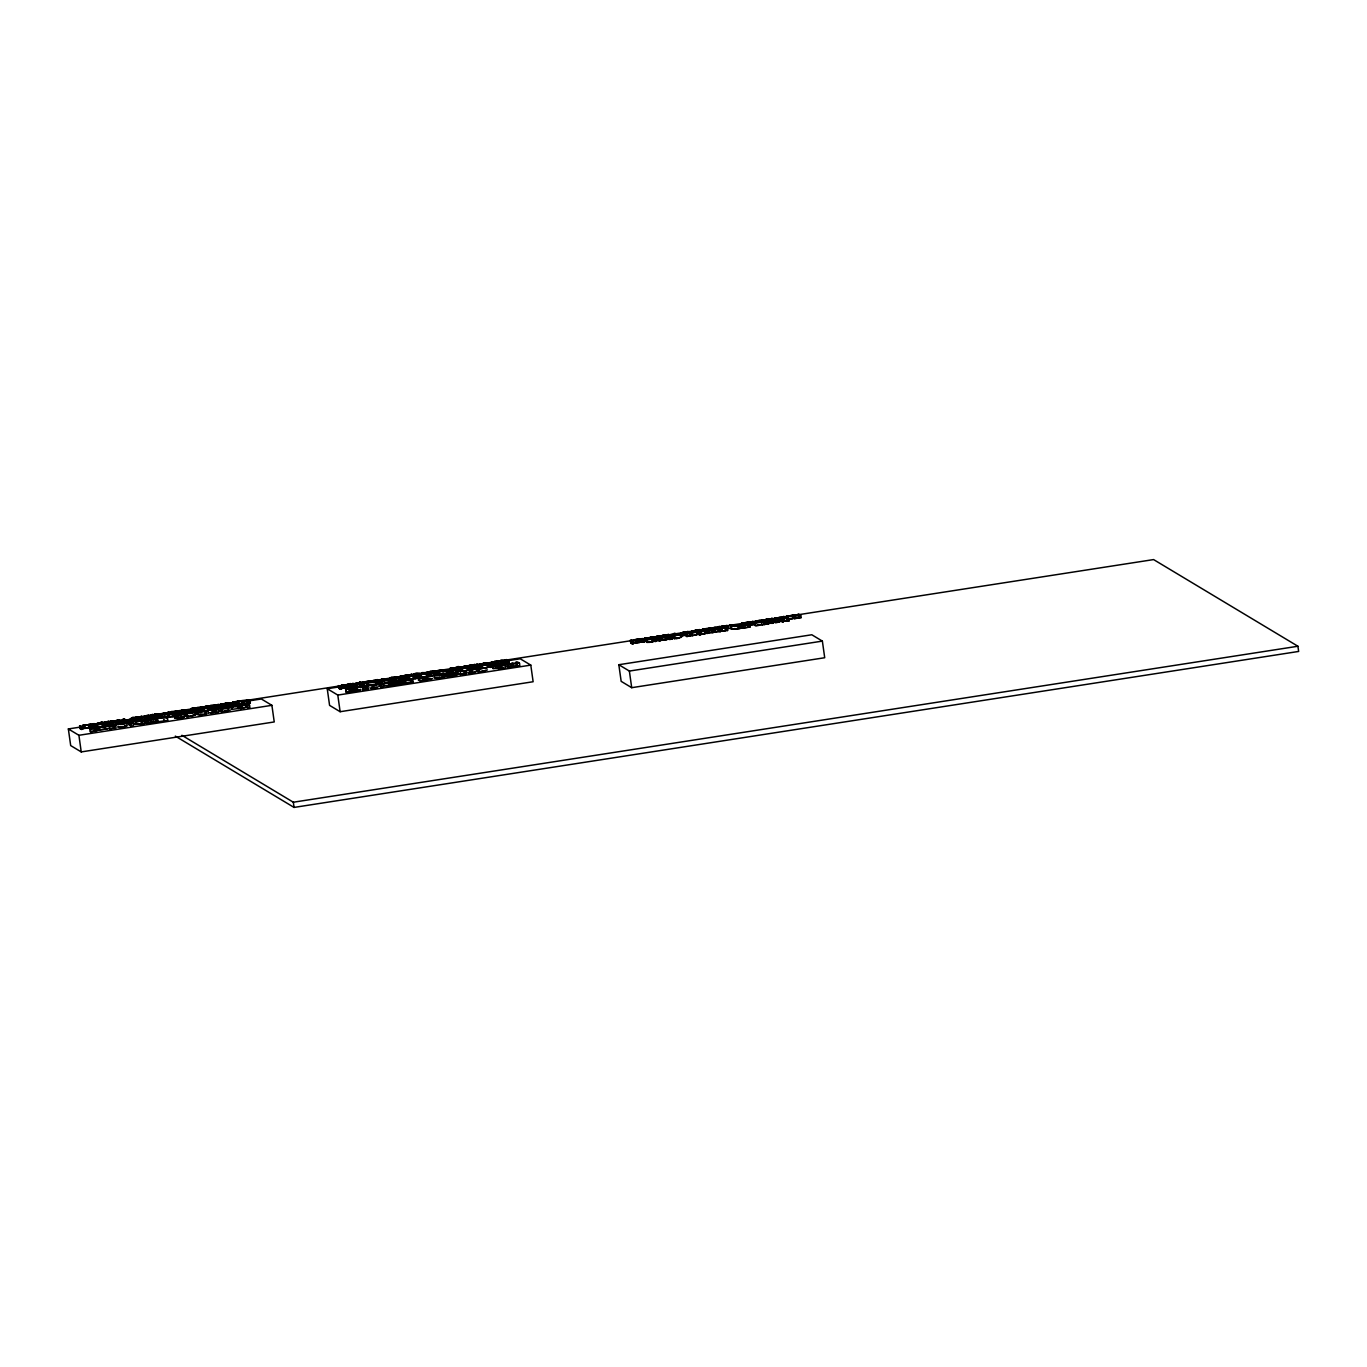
<?xml version="1.0" encoding="UTF-8"?>
<svg xmlns="http://www.w3.org/2000/svg" width="1367" height="1367" viewBox="0 0 1367 1367"><rect width="100%" height="100%" fill="white"/><g stroke="black" fill="none" stroke-linecap="round" stroke-linejoin="round"><path stroke-width="1.5" d="M722.46 630.99L724.117 630.922M486.037 670.462L479.902 671.829M462.678 670.992L469.154 670.086L468.266 669.881M106.404 728.987L98.031 730.115L97.57 727.124L109.941 726.167L108.864 723.058L104.182 723.604L104.712 726.373L107.942 725.911L97.142 726.954L97.518 729.636L100.406 729.294M159.785 713.882L155.992 714.48M359.589 687.14L352.464 688.199L359.589 687.14C352.566 684.713 348.875 692.984 357.915 689.652M367.091 681.86L362.733 682.116L367.877 681.279L363.502 682.389L367.091 681.86L367.62 686.166L368.834 685.978L367.757 682.868L363.229 683.483M688.216 635.877L691.394 635.638L686.764 636.544L686.183 633.741L689.822 633.16L685.465 633.365L690.557 632.648L686.644 633.211L687.84 633.194M688.336 636.236L690.164 635.894L689.771 633.211L691.053 632.989L688.455 633.109M703.39 630.785L705.987 630.683L700.348 631.161L705.492 630.324L701.579 630.888L702.775 630.87M704.483 633.382L706.346 633.314L701.51 634.117L705.099 633.587L704.723 630.888M220.941 709.046L228.528 707.901L219.096 708.345L229.28 706.466L221.334 707.935L230.784 707.525L220.941 709.046L221.317 711.746L230.596 710.003M155.513 718.974L154.283 719.281M164.228 712.89L161.836 713.882L168.312 712.873L164.228 712.89L164.604 715.573M713.882 628.154L719.093 627.333L714.258 627.282L712.617 628.342L712.993 631.041L714.258 630.836L713.882 628.154L712.617 628.342M135.538 717.965L135.914 720.648L130.754 721.451L130.378 718.769L139.126 717.402M155.975 716.274L162.451 715.266L158.384 714.787L155.975 716.274L156.368 718.957M389.646 681.262L389.27 678.579L398.019 677.212M390.586 681.21L392.654 682.458L388.86 681.484L394.807 680.458M417.294 675.093L417.67 677.793L415.26 678.767L414.885 676.067L421.344 675.076L417.721 674.871L418.558 674.392M686.319 632.425L686.695 635.125L681.535 635.911L681.142 633.229L689.891 631.879M706.756 630.734L713.232 629.726L713.608 632.425L707.132 633.417L706.756 630.734L709.148 629.264L713.232 629.726M421.121 676.375L420.746 673.692L422.369 672.615L427.205 672.684L427.581 675.366M130.378 718.769L132.77 717.299L138.973 717.316M130.754 721.451L134.444 719.777L133.59 720.255M389.27 678.579L391.663 677.092L397.865 677.126M414.885 676.067L421.651 674.102M415.26 678.767L417.653 677.28M681.142 633.229L683.551 631.759L687.618 632.22M681.535 635.911L685.209 634.237L684.371 634.715M707.132 633.417L709.541 631.947M205.716 710.635L196.062 711.524L196.438 714.206L198.728 715.044L206.554 713.933C205.802 707.132 189.791 715.026 208.638 710.31M372.559 685.414C391.047 682.526 358.479 685.345 372.371 685.602M189.227 710.293L191.739 710.84L197.463 709.951L196.233 709.217L197.429 709.029L198.847 709.883L190.662 711.148L189.227 710.293L189.62 712.993M448.137 670.103L449.401 669.898L449.931 673.641L448.513 672.786L448.137 670.103L449.555 670.958L457.74 669.693L458.116 672.376L455.433 672.701M456.014 669.95L456.39 672.649L451.691 673.367L451.315 670.684M505.824 663.747L507.84 664.96L519.477 663.149L519.853 665.832L508.216 667.643L506.2 666.43L505.824 663.747L509.361 664.499L512.813 663.08L517.512 663.234L515.769 662.192L517.444 661.936L519.477 663.149M740.008 624.77L742.503 625.3L748.245 624.411L747.014 623.677L748.21 623.489L749.629 624.343L750.005 627.043L741.82 628.307L740.384 627.453L740.008 624.77L741.444 625.625L753.32 624.309M456.253 675.657C451.4 673.982 447.265 675.042 454.545 675.93L456.253 675.657L455.877 672.974L448.513 672.786M742.896 628L748.62 627.094L748.108 622.822L741.939 622.976L742.896 628L740.384 627.453M136.29 723.844L140.1 724.083M193.328 715.556L190.543 716.274M499.553 663.73C492.889 664.14 504.508 665.9 500.459 660.5L502.116 660.244M96.476 727.552L97.57 728.047M208.655 712.48L207.835 712.976L216.225 712.122L212.534 711.882M129.164 723.16L126.806 723.707M145.756 720.648L154.471 717.965L151.259 719.127L156.18 719.025L156.556 721.725L146.149 723.331L145.756 720.648L148.969 719.503L144.013 719.589L144.612 723.57L140.972 724.134M150.336 721.861L152.608 721.007M393.986 682.253L403.009 680.851L403.385 683.534L394.362 684.935L393.986 682.253L396.755 681.262L392.466 681.347L393.03 685.14L389.253 684.166M398.002 683.671L399.967 682.919M117.955 726.543C115.614 729.107 133.71 725.296 124.756 725.399M146.149 723.331L149.345 722.186M204.23 710.806L208.502 710.72M369.961 687.704C368.509 689.293 378.232 688.097 378.163 686.747M394.362 684.935L397.131 683.944M401.915 682.629L399.13 683.62L403.385 683.534M179.863 713.096L181.538 713.847M730.644 627.556L732.319 628.307M792.399 618.328L791.989 618.004M237.157 704.808L242.232 704.125L241.566 700.69L247.837 700.16L248.401 702.963L245.154 703.971L244.761 701.271L248.025 700.28M248.213 702.843L247.359 700.297M506.73 659.953L500.459 660.5M507.294 662.773L502.492 664.003L502.116 661.32L506.918 660.073L507.96 663.166L509.225 662.961L508.849 660.278L506.149 659.612L508.849 660.278M800.737 614.928L798.038 614.279L800.737 614.928L801.113 617.628L794.381 618.67L794.005 615.97L798.806 614.74M794.381 618.67L797.696 617.679L792.723 617.85L798.977 617.303M240.131 708.738L244.232 707.559L237.721 707.798L237.345 705.099L243.839 704.859L239.755 706.055L240.131 708.738L246.504 707.2L249.905 707.747L249.529 705.064L247.085 703.595L243.599 704.21L243.223 701.51L246.538 700.519L246.914 703.202M502.116 661.32L505.431 660.329M502.492 664.003L505.807 663.012M794.005 615.97L797.32 614.979L792.347 615.15L793.014 618.585L787.939 619.268M193.943 710.054L194.319 712.737L197.497 712.839L196.985 707.628L202.162 707.149L202.709 709.951L198.813 710.891L198.437 708.191L202.333 707.252M239.755 706.055L246.128 704.501L249.529 705.064M457.33 668.002L461.226 667.062L461.602 669.745L457.723 670.684L457.33 668.002L459.842 667.284L450.068 668.326L450.444 671.009L451.845 671.522M749.219 622.668L751.713 621.934L747.749 622.088L752.944 621.609L753.49 624.411L751.098 625.112L749.594 625.351L749.219 622.668L753.114 621.712M473.665 669.676C465.327 665.678 470.949 675.93 473.46 666.976L471.188 666.515L473.46 666.976M701.203 633.587L703.954 633.587M689.771 633.211L686.251 633.724M135.265 723.792L133.795 724.476L140.852 723.946M198.437 708.191L200.949 707.474L196.985 707.628M384.947 685.328L383.666 685.926L390.945 685.192M457.723 670.684L460.218 669.967L456.253 670.103L455.877 667.421C460.406 664.157 464.472 671.231 457.842 669.864M749.594 625.351L752.106 624.616L748.125 624.77M679.655 637.74C673.538 640.85 671.727 634.339 678.886 635.159C681.313 634.015 669.232 633.929 673.077 637.979L677.161 637.808M202.538 709.849L201.752 707.269M245.547 707.217L245.838 704.347L237.345 705.099M111.291 723.707L110.402 724.032L111.24 724.339M111.462 725.159L110.522 725.569L113.017 725.689M375.429 684.85L373.242 685.311M662.055 638.167L661.132 638.594L662.482 638.782M755.421 625.163C752.927 627.128 766.203 623.882 757.916 624.719M780.984 620.379L778.814 620.84M119.869 721.639L117.459 722.101L120.023 721.742L120.399 724.425M152.489 715.095L150.011 715.573L152.643 715.197M94.46 730.986L90.393 731.755L90.017 729.072L94.084 728.286L89.009 727.141L93.81 727.432L92.392 724.1L88.633 724.442L93.947 724.425L92.973 724.459M113.564 728.013L109.616 728.765L109.138 726.099L113.922 724.271L115.682 725.313L116.058 728.013L109.616 728.765M213.064 707.183L210.638 707.645L213.201 707.269L213.748 710.054L209.578 710.088L215.849 709.439L207.442 710.293L215.866 707.952L218.259 709.388L218.635 712.087L215.012 712.634M233.552 702.518L231.143 702.98L233.706 702.604L234.082 705.287M349.234 688.865C344.433 688.148 345.373 694.607 349.832 691.685M378.762 681.45L376.352 681.911L376.66 684.611M365.792 686.302C360.991 685.585 361.93 692.044 366.373 689.122L365.997 686.422L362.358 686.952M411.399 674.905L408.921 675.366L411.535 674.99M349.61 691.548L346.09 692.232M379.137 684.132L377.873 684.423M366.168 688.985L362.733 689.652M492.445 662.312L490.035 662.773L492.598 662.414L492.974 665.097M670.65 636.099C664.037 637.056 673.88 640.559 668.617 639.26M703.27 629.555L700.861 630.016L701.168 632.716M763.828 621.643L761.419 622.105L763.982 621.729L764.529 624.514L765.725 624.326L765.349 621.643L763.076 621.182L765.349 621.643M784.333 616.978L781.856 617.44L784.487 617.064M764.204 624.326L761.744 624.804L764.358 624.411M695.786 635.006L694.402 635.296M192.474 708.396L197.207 707.901L191.175 708.516L192.269 711.643M237.004 701.493L241.737 700.981L237.602 701.852M342.741 685.072L347.474 684.559L343.322 685.431C347.133 695.29 347.03 679.724 352.327 684.542L352.703 687.225L350.533 686.832M343.117 687.755L347.85 687.259L341.801 687.874L341.425 685.192L347.594 685.021L341.425 685.192M435.543 674.768L442.242 674.051L433.664 674.939L435.082 678.254L442.805 677.4L442.173 674.546L436.415 675.298M634.63 639.739L639.329 639.158L633.314 639.859L633.69 642.541L636.458 642.917L639.859 642.37L639.414 638.902L643.156 638.56L644.592 641.892L640.696 642.148L640.32 639.448L642.695 639.192L643.071 641.892M635.006 642.422L639.722 641.909L633.69 642.541M743.255 622.874L747.988 622.361L743.853 623.215M787.785 615.953L792.518 615.44L788.383 616.312M90.393 731.755L96.937 730.969L96.561 728.286L90.017 729.072M115.682 725.313L109.138 726.099M212.551 710.208L213.748 710.054M378.915 681.535L376.352 681.911M447.744 676.477C432.365 677.126 457.518 669.796 444.104 677.007M703.424 629.657L700.861 630.016M85.147 727.859L89.077 727.91L88.513 725.108L82.533 725.381L83.643 728.526L89.077 727.91M104.558 726.287L105.515 726.048M154.625 714.394C173.489 712.788 143.125 714.736 159.649 713.813M192.627 708.499L195.942 708.021L192.935 708.67L193.448 711.455M178.838 717.094C160.383 717.009 199.343 710.618 174.822 715.454C172.686 721.571 188.168 716.906 183.964 716.393M216.584 706.141L221.266 705.611L222.325 708.721M237.157 701.579L240.472 701.1L237.448 701.749M222.513 705.338L227.537 704.74L228.05 707.508M342.895 685.157L346.21 684.696L343.185 685.345M343.271 687.857L346.586 687.379L343.561 688.028M451.52 668.292L454.852 667.831L451.828 668.48M435.748 674.905L440.464 674.239L436.176 675.161M475.477 665.951L480.842 665.832L475.631 666.037M481.423 665.131L487.746 664.447L481.457 665.319L481.85 668.002M436.124 677.588L437.235 677.331M634.766 639.824L638.099 639.346L635.074 639.995M635.142 642.507L638.474 642.046L635.45 642.695M654.844 637.979L656.297 641.311L655.083 641.499L653.631 638.167L656.997 637.637M654.007 640.867L657.373 640.32M743.409 622.959L746.724 622.481L743.699 623.13M767.502 620.703L772.03 620.071L773.107 623.181L767.878 623.386L767.502 620.703L769.382 620.174M773.295 619.798C777.054 616.62 781.787 622.771 775.67 622.634M787.939 616.039L791.254 615.577L788.229 616.227M773.671 622.481C767.519 616.944 792.04 619.336 773.038 619.678M177.813 711.404L175.54 710.943L177.813 711.404L178.188 714.087L176.873 714.206L176.48 711.524L171.114 711.643L171.49 714.326M175.916 714.445L176.873 714.206M169.371 714.514L166.671 713.796L169.371 714.514L169.747 717.197L165.971 717.487M216.242 708.089L214.209 708.516M436.705 671.197L434.433 670.753L436.705 671.197L437.081 673.897L435.885 674.085L435.389 671.317L430.007 671.436L431.391 674.632M427.427 677.195L423.104 677.485M474.759 665.199L469.377 665.319C468.471 668.224 471.632 670.753 470.043 670.257M475.135 667.899L472.128 668.463M464.455 673.931L456.817 674.102L458.526 673.828M726.697 628.102L728.97 628.547L728.594 625.864L721.896 626.103L722.272 628.786M718.393 628.837L713.027 628.957L713.403 631.639L714.992 632.152L718.786 631.52L718.393 628.837L713.027 628.957M766.631 619.866L761.265 619.986L766.494 619.781L767.126 622.634L764.99 622.976M102.645 725.826L102.149 723.058L96.886 723.485L101.243 722.528M104.336 723.69L109.565 723.485M176.343 711.421L171.114 711.643M142.065 721.075L133.419 721.776L141.826 719.452L144.236 720.887L142.065 721.075L142.629 723.878M167.475 714.275L162.246 714.497L167.628 714.377L168.004 717.06M215.713 705.321L210.484 705.526L211.15 710.447M214.636 709.934L218.259 709.388M360.153 682.321L355.779 683.295L361.042 682.868L361.537 685.619L362.751 685.431M360.529 685.773L361.537 685.619M365.109 682.97L363.075 683.397L363.605 686.183L365.348 685.807M435.236 671.231L430.007 671.436M389.51 682.936L390.791 682.629L391.321 685.414M426.367 674.085L421.139 674.29L421.72 677.759M389.885 685.619L391.167 685.311L390.791 682.629M474.605 665.114L469.377 665.319M463.857 671.112L456.441 671.402L456.971 675.213L455.604 675.264M476.006 668.736L480.022 668.702L479.646 666.019M464.233 673.794L460.064 674.495M652.042 637.74L654.246 637.398L651.581 636.714L653.05 637.586M655.118 638.15L660.346 637.945L660.722 640.627L659.509 640.815C657.39 640.833 656.758 636.304 659.133 638.133L660.346 637.945M650.743 639.414L652.965 639.09L653.341 641.772L648.043 642.2L648.812 641.789M655.494 640.833L660.722 640.627M727.107 625.881L721.896 626.103M727.483 628.581L726.646 628.786L727.637 628.666L726.321 625.403L728.594 625.864M718.632 631.434L713.403 631.639M185.228 713.266C193.448 714.326 201.496 710.242 185.228 713.266L185.604 715.966L188.304 715.642M399.506 680.441L401.146 680.253M692.505 635.023L691.377 635.108L692.266 634.92M101.995 722.972L98.134 723.246L101.397 722.613M359.606 684.457L355.745 684.73L359.008 684.098M361.281 685.465L359.982 685.875M356.223 687.14L354.856 687.669L357.488 687.755M390.569 682.492L383.392 683.346L389.51 681.86M652.777 637.432L648.949 637.825L652.179 637.073M651.495 639.124L646.437 639.722L650.743 638.662M648.095 641.789L646.813 642.405L649.957 642.319M651.871 641.807L650.589 642.097M467.394 670.531L465.429 670.855M87.932 727.774L88.958 727.449L88.052 727.329M204.674 713.694L206.349 713.181L204.862 712.976M115.443 723.827L116.896 723.297L115.563 723.109M666.225 638.286L667.677 637.757L666.344 637.569M136.29 721.263L135.008 721.708L141.809 720.939L135.965 721.725M427.153 678.698L425.342 679.314L431.596 678.869L426.538 679.689C422.249 675.486 436.039 676.409 428.657 676.375M687.071 635.723L685.841 636.048L686.935 636.168M108.54 724.903L109.856 724.527L108.728 724.459M398.241 681.415L399.54 681.022L398.412 680.971M467.958 669.095L469.257 668.719L468.146 668.668M129.352 723.365L126.806 723.844M222.001 710.242L219.472 711.028L221.727 711.148M722.716 630.631L721.11 631.127L725.211 630.888M439.73 672.684L438.226 673.128L439.166 673.846M479.492 670.753L476.639 671.129L476.263 668.429L487.558 667.523L477.681 669.283L478.382 672.171L487.455 669.915M476.639 671.129L479.39 670.582M185.604 715.966L187.057 715.676M121.919 720.819L122.91 723.895L121.919 720.819L130.343 720.101L122.962 721.417L123.338 724.117M381.803 683.192L380.812 680.629L389.236 679.912L381.854 681.227L382.23 683.91L383.666 683.79M673.077 637.979L675.281 637.671M97.518 729.636L99.21 729.312M174.31 714.975L185.109 714.018L174.993 715.539M222.633 707.918C220.958 701.391 236.628 705.338 222.667 705.577M174.686 717.658L178.564 716.957M351.883 687.704L361.247 686.883L354.19 687.977M416.2 677.143L413.637 676.785L415.995 676.34M352.259 690.403L356.787 689.617M238.319 704.073L240.848 703.8L238.9 704.261M497.212 663.884L498.203 663.696M766.016 622.668L765.127 622.839M377.805 684.577L380.658 684.132L380.282 681.45L378.01 680.988L380.282 681.45M443.626 674.341L447.368 673.794L447.966 676.614L449.675 676.357L449.06 672.564L453.964 671.966L455.877 672.974M783.821 620.003L782.625 620.225M347.526 684.252L352.686 684.132L352.242 686.952L353.216 686.918L352.806 683.432L355.078 683.876M349.217 686.712L347.919 686.935L349.081 686.849M434.296 674.341L435.885 674.085M449.06 672.564L452.58 672.308M419.293 679.912L418.353 680.082L420.011 679.963M641.994 641.243L639.79 641.601L641.636 641.413L641.26 638.731L639.414 638.902M428.144 678.698L427.051 679.023L430.673 678.664M696.435 632.921L698.998 632.528M204.367 714.104L206.554 713.933M450.068 668.326L456.236 668.155L451.264 668.138M486.003 667.797L488.122 667.13L487.182 666.942M674.905 634.989C671.658 635.997 682.013 634.168 673.316 635.655L672.701 635.279M196.609 711.899L197.805 711.711L197.326 708.345L191.175 708.516M206.178 711.233L197.258 712.241M347.97 687.721L341.801 687.874M402.137 677.947C406.426 676.58 394.192 678.442 403.162 677.126C409.348 677.263 393.867 678.596 401.488 680.903M418.678 680.202L417.977 677.383L422.864 676.802L424.778 677.793L425.154 680.493L422.078 679.929M501.142 663.935L496.067 664.618M442.43 674.7L433.664 674.939M748.108 622.822L741.939 622.976M208.194 710.806L205.836 711.113L206.246 713.745M124.448 726.526L119.168 726.646M372.132 687.413L376.728 687.293L372.695 688.114M87.3 727.893L84.805 728.321M440.294 677.366L434.04 677.639M791.254 618.567L788.058 618.567M86.77 727.876L84.669 728.235M439.542 677.331L436.551 677.844M790.724 618.55L788.605 618.909M148.49 718.7L145.124 719.179M410.886 679.45L414.474 678.716L413.347 678.647M221.129 708.909L217.114 708.926L216.464 706.073L215.251 706.261L215.627 708.943M359.606 683.056L357.077 683.175L360.29 682.406M218.976 708.414L216.96 708.841L216.721 706.243L221.95 706.021M416.166 676.443L413.825 676.887M388.741 682.902L385.084 682.885L389.715 681.979L390.091 684.679L388.877 684.816M411.98 679.177L413.244 678.869L412.065 678.938M214.123 712.6L210.381 712.908M650.214 639.397L647.616 639.38L650.88 638.748M389.134 685.585L385.46 685.568M769.758 622.874L766.409 623.42L766.033 620.721L768.305 621.182L768.681 623.865L766.409 623.42M238.747 703.868L242.113 703.663L237.978 704.535M496.341 661.56L500.63 660.791L496.494 661.645M173.968 715.949L171.695 716.53L175.403 716.154L170.328 716.667L174.429 716.428M201.086 714.155L198.83 714.155M444.907 673.897L442.942 674.427L445.3 674.239M736.796 628.564L734.831 628.991L739.872 628.615L739.496 625.915L738.077 625.061L736.796 625.266L738.06 626.018L734.438 626.394L737.531 625.693M451.964 668.566L455.775 667.574M114.35 725.501L119.066 723.485L127.456 722.989L116.827 724.476M144.441 720.819L142.595 721.092M205.734 710.464L207.784 710.174M496.87 664.328L501.005 663.473L499.331 663.422M372.097 687.225L374.08 686.918M471.068 671.846C460.132 673.76 479.133 673.23 475.272 671.453M696.743 632.733L698.776 632.443M79.611 725.843L82.293 726.543L82.669 729.243L81.473 729.431L79.987 728.526L79.611 725.843L81.097 726.731L81.473 729.431M93.349 727.159L94.323 727.107L93.913 723.621L96.186 724.083M108.916 721.486L109.36 724.168L108.779 721.366L103.841 722.306L108.779 721.366M117.254 719.999L119.937 720.648L117.254 719.999L118.177 724.886M141.484 718.991L141.109 716.291L143.381 716.752M168.568 714.787L168.175 712.087L170.465 712.549M202.914 706.705L201.718 706.876L204.401 707.593L202.914 706.705L203.29 709.388L204.794 710.276L202.094 709.576L203.29 709.388M223.966 707.303L221.266 706.602L220.89 703.902L223.59 704.62M338.503 685.653L341.186 686.354L341.579 689.036L340.366 689.224L338.879 688.336L338.503 685.653L339.99 686.542L340.366 689.224M347.696 684.354L348.141 687.02M376.848 684.713L376.147 679.809L377.412 679.604L378.847 680.458L379.445 684.32M465.669 666.225C461.807 666.413 472.777 664.242 468.3 668.412M477.168 666.857L476.775 664.174L479.065 664.635M480.159 666.395L479.783 663.713L482.483 664.413L471.991 666.276M493.965 662.312L491.693 661.867L493.965 662.312L494.512 665.644M494.598 661.406L500.749 661.235L494.598 661.406L495.332 666.6M630.375 640.303L633.075 641.003L633.451 643.703L632.255 643.891L630.768 643.003L630.375 640.303L633.075 641.003M643.908 639.021L644.284 641.704L644.677 638.081L645.89 637.893L647.343 641.226L645.053 640.781L647.787 641.431M655.767 639.739L655.391 637.039L660.227 636.253L656.126 636.424L659.765 635.945L659.663 638.679M668.036 634.459L670.719 635.125L668.036 634.459L668.736 639.38M719.469 630.033L718.957 626.547L720.17 626.359L721.229 627.009L720.033 627.197L720.529 631.657L717.829 630.956M769.04 621.524L768.664 618.841L770.937 619.285L769.741 619.473M771.672 618.362L774.371 619.08L771.672 618.362L772.047 621.062L774.747 621.763L772.047 621.062M783.564 616.517L785.837 616.978L783.564 616.517L783.94 619.217M786.469 616.073L792.638 615.902L786.469 616.073L787.204 621.267L789.015 620.977L788.639 618.294L787.204 617.44L786.025 617.611L787.255 618.362L780.369 618.499L780.745 621.182L783.359 621.848L781.856 618.482L788.639 618.294M792.347 615.15L798.14 614.757L798.516 617.44M149.003 715.556L241.874 701.134M246.094 700.485L497.246 661.491M501.467 660.825L710.567 628.342L705.56 629.093M712.515 628.051L1153.594 559.581L1297.915 646.249L1298.65 651.444L294.059 807.419L175.318 736.112M88.445 725.125L82.533 725.381M89.556 724.988L91.777 724.647L92.29 727.432L89.932 727.688L89.556 724.988L91.914 724.732L92.153 727.347M119.219 720.221L123.782 719.64M140.186 717.128L141.143 717.094L135.846 717.111L139.588 716.769L141.006 720.101M348.448 684.799L348.978 687.584L348.448 684.799L350.67 684.457M378.112 680.014L382.675 679.433M399.079 676.938L400.035 676.904L394.738 676.921L399.523 677.212M643.754 638.919L644.711 638.885L645.087 641.584M646.95 638.543L645.754 638.731L646.13 641.413L647.599 641.328M655.391 637.039L659.765 635.945M670.172 634.784L674.563 634.1M690.95 631.588L691.77 631.469M692.949 631.4L694.163 631.212L691.89 630.751L693.24 631.622M704.791 629.555L702.518 629.11L704.791 629.555L705.167 632.255M141.109 716.291L143.638 716.838M169.252 712.737L170.721 712.634M179.897 711.353L182.067 710.037L186.801 710.276L178.957 710.635L180.273 714.445M216.84 708.772L217.9 709.405L217.182 705.287L210.484 705.526M218.959 705.013L220.617 705.03L221.693 711.968M235.073 702.518L232.8 702.057L235.073 702.518L235.449 705.201M243.223 701.51L244.761 701.271M249.956 700.468L247.256 699.819L249.956 700.468L250.332 703.168L247.632 702.501L250.332 703.168M348.585 684.884L350.806 684.542L351.199 687.225L348.824 687.481M354.241 686.764L353.865 684.064L355.523 684.081L355.898 686.781L353.182 686.114L354.378 685.926M362.375 682.748L359.692 682.065L362.375 682.748L363.195 686.849L364.408 686.661L364.032 683.961L361.759 683.517L363.195 686.849M376.147 679.809L378.847 680.458M402.718 676.75L400.001 676.101L402.274 676.545L402.65 679.245M420.746 673.692L427.205 672.684M428.247 672.649L428.623 675.349L430.178 675.247L429.802 672.547L428.144 672.53L428.52 675.23M438.79 671.146L440.96 669.83L445.71 670.069L437.85 670.428L439.166 674.239L443.198 674.085L441.626 674.649M477.852 664.823L479.321 664.721M641.26 638.731L644.216 639.192M693.052 631.52L694.419 631.298M722.066 629.897L721.691 627.214L720.119 627.316L720.682 630.119M737.582 624.736L729.705 625.18L737.582 624.736L737.958 627.419M769.826 619.593L771.381 619.49L771.911 623.369L773.107 623.181M248.76 700.929L261.353 698.981L271.896 705.321L274.237 721.947L81.234 751.918L70.691 745.579L68.35 728.953L85.13 726.338M93.52 725.04L97.723 724.39M108.215 722.767L131.283 719.179M171.148 712.993L181.623 711.353M185.827 710.703L192.115 709.729M215.2 706.141L225.692 704.518M505.551 661.064L520.246 658.791L530.789 665.114L533.13 681.74L340.127 711.711L329.584 705.372L327.243 688.746L341.938 686.473M346.124 685.824L352.413 684.85M373.396 681.586L377.6 680.937M383.888 679.963L396.464 677.998M400.668 677.348L404.871 676.699M427.939 673.111L432.143 672.461M444.719 670.513L455.211 668.89L457.74 669.693M462.097 667.574L463.31 667.386L460.611 666.686L462.097 667.574L462.473 670.274L460.987 669.369L462.2 669.181M488.771 663.678L499.263 662.038M753.986 622.241L755.182 622.053L752.499 621.353L753.986 622.241L754.362 624.924L755.558 624.736L754.071 623.848M103.243 726.407L102.867 723.707L104.063 723.519L105.515 726.851M148.49 719.384L147.277 719.572L146.901 716.872L149.174 717.333M237.858 703.834L231.074 704.022L232.578 707.388L231.399 707.576L229.981 706.722L229.588 704.039L236.474 703.902L235.244 703.151L236.44 702.98L237.858 703.834L238.371 708.567L232.151 709.319L231.775 706.636L237.721 705.714L231.775 706.636M407.332 680.134L406.87 677.314C409.211 675.913 410.015 681.142 407.332 680.134L405.794 676.682L408.067 677.126M435.731 675.845L435.355 673.162L433.92 672.308L432.655 672.513L433.92 673.265L430.212 673.641L433.339 672.923M476.793 669.215L474.52 668.753L474.144 666.071L476.417 666.515L476.963 671.317M491.488 667.199L489.967 663.832L491.095 664.499L491.488 667.199L490.292 667.386L488.873 666.532L488.497 663.832L495.367 663.696L494.136 662.961L495.332 662.773L496.751 663.627L497.127 666.327M669.881 635.655L672.171 636.099L672.547 638.799L671.334 638.987L669.881 635.655L672.171 636.099M697.683 631.332L700.4 631.998L700.775 634.681L699.221 634.784L697.683 631.332L699.955 631.793M174.292 713.027L169.952 713.984L176.446 713.369L176.839 716.052L175.403 715.197M186.596 711.13L179.897 711.746L186.749 711.233M222.445 705.338L227.537 704.74M395.952 678.528C392.073 678.921 403.026 676.187 398.583 680.715M433.185 672.82L428.879 673.846L435.355 673.162M445.488 670.941L438.79 671.556L447.607 671.265L448 673.948M737.377 625.608L730.679 626.206L739.496 625.915M773.346 619.969L778.455 619.285L774.662 619.883M122.534 721.195L129.011 720.289L122.962 721.417M135.418 719.281L140.271 718.529L135.418 719.281L135.846 721.964M174.446 713.113L171.319 713.745L175.027 713.454L173.763 712.703L175.027 712.515L176.446 713.369M380.812 680.629L387.903 680.082L381.957 681.21M394.687 681.774C390.501 678.066 401.488 678.613 396.122 678.647M399.865 678.203L401.471 678.049M445.642 671.043L442.566 671.744L446.189 671.351L444.924 670.599L446.189 670.411L447.607 671.265M482.773 665.216C493.094 664.943 479.168 663.525 483.149 667.899M102.867 723.707L105.139 724.168M121.39 721.639L119.117 721.195L121.39 721.639L121.766 724.339M150.011 720.221L149.635 717.538L147.978 717.521L148.439 720.324M361.076 684.423L358.41 683.739L361.076 684.423L361.452 687.123L360.256 687.311L359.76 684.542L354.549 685.055L358.855 684.013M364.032 683.961L361.759 683.517M368.458 683.278L365.707 683.022L367.022 685.79M474.144 666.071L476.417 666.515M653.631 638.167L655.904 638.628M725.604 630.272L725.792 627.914L722.084 628.29L725.228 627.573L720.734 628.444L727.227 627.829L727.603 630.512L725.125 630.768M766.033 620.721L768.305 621.182M772.731 620.481L771.518 620.669C769.143 618.858 769.792 623.386 771.911 623.369M79.987 728.526L82.669 729.243M82.909 728.081L84.105 727.893L83.729 725.211M149.635 717.538L146.901 716.872M229.588 704.039L232.202 704.706M338.879 688.336L341.579 689.036M405.794 676.682L408.528 677.331M430.383 674.136L431.596 673.948M470.966 667.831L469.752 668.019L471.034 668.531M488.497 663.832L491.095 664.499M496.751 663.627L489.967 663.832M502.492 662.927L500.835 663.183L506.644 662.79M630.768 643.003L633.451 643.703M669.676 636.954L668.412 637.142L671.094 637.808M700.4 631.998L698.845 632.101M718.939 629.162L720.153 628.974L717.453 628.273L718.939 629.162L719.315 631.844M780.369 618.499L782.983 619.166M639.961 641.704L639.585 639.004M95.348 726.954L96.561 726.766M378.659 682.817L381.598 682.355M96.561 728.286L92.597 727.62L92.221 724.92M95.451 727.073L97.006 726.971M128.532 721.998L132.958 723.16L133.334 725.843L131.352 726.15L128.925 724.681L128.532 721.998L132.958 723.16M144.013 719.589L149.96 719.179M155.291 717.846L155.941 720.699L155.291 717.846L165.082 716.325L167.423 717.726L167.799 720.409L157.718 721.776L156.949 718.444L157.615 721.298M174.634 715.163L175.01 717.863M185.553 713.471L185.946 716.154M362.135 686.2L363.332 686.012M379.069 683.415L382.897 684.423L383.273 687.105L381.564 687.379L379.445 686.114L379.069 683.415L382.897 684.423M392.466 681.347L401.539 679.929L398.754 680.937L403.009 680.851M488.873 666.532L490.292 666.31M492.564 665.797L503.073 664.174L505.089 665.387L505.465 668.07L492.94 668.497L492.564 665.797L501.586 665.917M670.274 638.338L672.547 638.799M698.059 634.032L700.331 634.476L699.494 629.623L694.607 630.46L700.194 630.102L697.597 630.204M724.92 629.862L727.603 630.512M730.679 625.813L731.055 628.905L738.436 628.7M352.156 687.874C349.662 693.923 363.861 689.891 360.307 689.293M413.517 678.391C408.408 670.24 429.477 673.863 413.569 674.375M704.808 633.109L705.868 633.006L704.569 633.024M156.949 718.444L167.423 717.726M403.675 680.339L404.393 683.585C421.429 678.305 401.454 687.874 403.675 680.339L409.895 679.382L409.16 678.938M686.627 636.424L687.755 636.321M693.342 632.699L695.683 632.05L691.001 632.425L696.999 631.947L691.753 632.87L692.129 635.552L693.718 635.399M775.038 622.566L778.831 621.985L775.943 622.036M150.643 722.152L150.267 719.452L156.18 719.025M345.714 689.532L349.439 689.002L350.055 691.822L351.763 691.548L351.387 688.865L348.158 688.216L351.387 688.865M400.241 680.903L401.215 680.8M403.914 680.493L410.698 679.86M419.259 678.169L422.625 677.81L423.001 680.493L419.857 680.988L419.259 678.169L422.42 677.673L422.796 680.373M424.129 677.417L425.496 677.366L425.872 680.048L424.505 680.1M442.071 674.563L442.805 677.4M450.358 673.333L450.956 676.152L450.358 673.333L453.519 672.854M455.228 672.581L456.595 672.53M699.135 634.664L700.331 634.476M367.945 686.302L364.716 685.653L367.945 686.302L368.321 688.985L365.092 688.336M425.496 677.366L424.334 677.536L425.154 680.493M450.563 673.47L453.724 672.974L454.1 675.657L450.734 676.033M463.105 673.128L466.335 673.76L465.959 671.077L456.441 671.402M477.681 669.283L485.661 667.779L476.263 668.429M412.731 679.724L404.017 680.886L404.632 683.722L413.124 682.406L412.731 679.724L410.715 678.51C405.008 675.435 397.985 684.149 405.999 681.979M417.977 677.383L424.778 677.793M505.089 665.387L497.913 666.071L503.056 665.524M128.925 724.681L130.89 724.373L130.514 721.691M146.816 721.913L144.389 722.289L147.687 722.22M196.438 714.206L198.403 713.899M237.721 707.798L240.319 707.388M247.461 706.278L246.214 707.029M379.445 686.114L383.273 687.105M392.842 684.03L394.96 683.705M492.94 668.497L502.441 667.626M175.198 718.136L183.349 716.872M352.703 690.813L359.316 689.617M186.578 713.984L186.835 716.701L189.449 716.428M426.453 679.689L432.536 678.493M221.317 711.746L223.573 711.524M442.549 677.246L436.791 677.998M68.35 728.953L78.91 735.292L271.896 705.321M327.243 688.746L337.803 695.085L530.789 665.114M618.824 664.721L811.81 634.766L822.37 641.106L824.711 657.732L631.708 687.686L621.165 681.347L618.824 664.721L629.367 671.06L822.37 641.106M181.896 735.292L293.324 802.224L1297.915 646.249M688.25 635.535L690.933 635.33L688.37 635.621M737.411 628.991L731.055 628.905M445.522 674.324L442.105 674.717M186.63 714.531L183.622 714.89M202.794 714.377L199.548 714.599M675.742 634.715L681.108 634.561L673.743 635.877M775.773 621.934L779.993 621.797L773.414 622.378M224.82 711.37L228.972 710.464L224.871 710.789M650.88 637.945L647.65 637.945L652.025 636.988L652.401 639.671M98.595 727.945L100.492 727.637M211.953 711.763L213.525 711.541M472.521 671.829L469.035 672.581L474.657 671.898M696.469 633.075L699.221 632.921M688.387 635.997L690.198 635.843M675.776 638.543L681.501 637.261L680.253 636.988M465.857 666.344L467.651 666.19L464.028 666.771L468.881 666.037L463.242 666.515L468.385 665.678M384.776 683.773L382.452 684.047L382.077 681.364M758.172 620.806L760.77 620.686L755.131 621.165L760.274 620.345L756.361 620.908L757.557 620.891M697.973 632.904L699.443 632.733M225.316 710.498L228.409 710.122M126.328 722.801L129.472 722.528M472.64 668.907L466.848 670.223L476.075 669.181L472.64 668.907L472.401 666.327M373.294 685.482L371.311 685.55M696.982 630.29L695.752 630.375L699.494 629.623M657.407 639.192L660.62 638.987L659.509 638.936M428.401 676.221L426.675 676.323L432.262 675.452L424.966 676.631L432.963 675.947L426.077 677.007M126.26 722.938L129.13 722.818M238.661 704.569L242.232 704.125M394.311 679.091L398.463 677.861M150.541 717.077L155.206 716.223L149.618 716.581L153.975 716.376L150.404 716.957L150.917 719.76L151.993 719.64M692.129 635.552L697.375 634.63L696.435 634.425M100.099 724.288L95.656 725.262L99.962 724.202M186.835 716.701L195.447 715.18L193.123 714.856M674.119 638.577L675.025 638.645M388.604 684.679L389.885 684.542M665.968 639.055C653.033 640.815 671.436 640.115 666.515 639.021M758.207 624.804L759.779 624.975L755.797 625.471M416.491 676.99L415.26 676.973M707.559 631.844L705.936 631.793M241.566 700.69L246.538 700.519M105.994 728.389L108.318 728.696L98.031 730.115M151.634 721.81L156.556 721.725M212.449 708.721L210.86 708.209M705.133 633.519L704.415 630.819M782.18 620.96L789.015 620.977M787.204 621.267L782.232 621.182L783.359 621.848M490.36 666.515L493.675 666.566M236.423 706.79L231.45 706.722L232.578 707.388M194.541 712.515L197.839 712.634L196.062 711.524M709.986 632.22L713.608 632.425M788.793 619.012L793.014 618.585M635.245 640.115L639.483 639.688L633.314 639.859M635.621 642.798L639.859 642.37M193.106 708.772L197.326 708.345M710.43 628.273L705.15 628.752L711.729 628.171L706.773 628.94M414.885 674.273C424.043 674.239 410.664 671.522 413.945 677.075M107.532 725.757L109.941 726.167M799.695 616.773L801.113 617.628M768.664 618.841L770.014 619.712M768.681 623.865L767.229 620.533M764.666 623.677L765.725 624.326M761.351 622.105L761.915 624.907M763.452 623.865L764.529 624.514M752.875 624.035L754.362 624.924M748.586 626.189L750.005 627.043M738.453 627.761L739.872 628.615M727.227 627.829L724.544 627.163L725.792 627.914M727.893 627.914L728.97 628.547M718.957 626.547L720.306 627.419M719.042 630.768L720.529 631.657M700.775 634.681L700.212 631.879M691.958 632.989L692.334 635.672M668.173 636.578L670.804 636.202L671.334 638.987M652.965 639.09L650.299 638.389L651.751 639.278L652.127 641.96M655.22 640.679L656.297 641.311M647.223 638.628L645.839 638.85L646.403 641.653M644.677 638.081L646.027 638.953M640.32 639.448L640.696 642.148M516.145 664.892L517.888 665.934L512.095 665.934L511.719 663.251M507.806 662.106L509.225 662.961M507.994 666.156L509.737 667.199M494.341 665.011L492.889 661.679M479.783 663.713L481.269 664.601M476.775 664.174L478.125 665.045M468.761 668.36L468.197 665.558M465.959 671.077L462.73 670.428L464.25 671.334L464.626 674.034M464.814 672.854L466.335 673.76M455.126 669.01L456.356 669.745L449.401 669.898M446.445 675.708L447.966 676.614M428.435 672.769L427.085 671.898L429.358 672.342L429.99 675.127M421.139 674.29L426.521 674.17L426.897 676.87M425.872 680.048L425.291 677.229M411.091 681.193L413.124 682.406M390.962 683.893L393.03 685.14M366.8 688.079L368.321 688.985M359.999 686.234L361.452 687.123M352.806 683.432L354.156 684.303M353.216 686.918L352.686 684.132M352.703 687.225L352.02 684.354M350.242 690.643L351.763 691.548M348.534 690.916L350.055 691.822M238.371 708.567L237.721 705.714M232.151 709.319L232.065 706.807M220.89 703.902L222.377 704.791L222.821 708.038M220.155 704.825L217.883 704.381L219.233 705.252M217.182 705.287L214.909 704.842L216.362 708.174L217.558 707.986L216.499 707.337M216.464 706.073L217.524 706.722L215.251 706.261M177.129 713.454L178.188 714.087M168.175 712.087L169.525 712.959M168.261 716.308L169.747 717.197M163.271 716.821L164.143 717.333M163.664 719.503L164.518 720.016M157.718 721.776L157.615 719.247M96.442 724.168L94.972 724.271L95.639 727.193L94.289 726.304M93.913 723.621L95.263 724.493M94.323 727.107L93.793 724.339M89.932 727.688L89.692 725.091M799.456 615.133L799.832 617.816M798.601 614.62L799.182 617.423M795.543 615.731L795.919 618.431M781.804 619.354L782.18 622.036M773.158 619.268L773.722 622.668M767.092 621.37L767.468 624.053M752.534 621.729L752.909 624.411M750.722 622.429L751.098 625.112M747.886 624.616L748.279 627.299M744.707 624.514L745.083 627.197M743.204 625.351L743.58 628.034M741.29 624.565L741.82 628.307M727.381 626.052L727.757 628.735M714.992 627.35L715.693 631.93M711.934 629.931L712.31 632.613M709.183 629.76L709.558 632.443M708.021 630.529L708.396 633.229M705.287 630.204L705.799 633.024M700.981 630.153L701.698 634.237M698.896 631.144L699.408 634.903L698.742 631.981M683.568 632.255L683.944 634.954M682.406 633.041L682.782 635.723M673.846 635.86L674.341 638.714M673.316 635.655L673.692 638.355M669.454 635.313L669.83 637.996M659.56 635.826L660.073 638.645M659.133 638.133L659.509 640.815M654.708 638.816L655.083 641.499M643.003 639.38L643.379 642.08M642.541 639.107L642.917 641.807M631.588 640.115L632.255 643.891M629.367 671.06L631.708 687.686M517.016 663.525L517.392 666.225M512.488 663.388L512.864 666.071M510.352 664.567L510.728 667.25M507.584 660.466L507.96 663.166M507.84 664.96L508.216 667.643M503.671 661.081L504.047 663.764M496.751 661.713L497.127 664.396M495.332 662.773L495.708 665.473M492.752 662.499L493.128 665.199M489.916 664.687L490.292 667.386M478.108 665.575L478.484 668.258M477.835 669.266L478.382 672.171M475.22 666.703L475.596 669.403M472.486 669.762C474.127 664.994 466.284 668.651 472.093 667.062L472.333 669.659M460.645 667.062L461.021 669.762M460.354 671.778L460.73 674.461M458.834 667.762L459.209 670.462M456.048 668.053L456.612 670.838M454.152 673.23L454.545 675.93M452.836 669.847L453.212 672.547M449.299 672.701L449.675 675.383M443.899 674.495L444.275 677.178M433.92 672.308L434.296 674.99M426.35 677.178L426.726 679.86M423.052 678.066L423.445 680.749M420.045 675.264L420.421 677.964M416.132 675.879L416.508 678.562M407.144 677.554L407.52 680.236M400.907 681.176L401.283 683.859M400.07 678.322L400.446 681.022M399.762 680.561L399.386 677.861L399.694 680.561M397.882 681.21L398.258 683.91M395.934 681.945L396.31 684.645M394.499 679.194L394.875 681.894M391.68 677.605L392.073 680.288M390.518 678.374L390.911 681.056M381.427 681.005L381.803 683.688M381.188 684.696L381.564 687.379M379.206 680.8L379.599 683.5M377.565 680.663L377.941 683.346M366.219 686.559L366.595 689.258M362.528 687.123L362.904 689.822M353.968 684.183L354.531 686.986M351.114 684.73L351.49 687.413M345.988 689.703L346.364 692.385M343.595 685.482L343.971 688.182M337.803 695.085L340.127 711.711M293.324 802.224L294.059 807.419M248.691 700.673L249.067 703.356M247.547 705.372L247.923 708.055M246.128 704.501L246.504 707.2M242.215 705.68L242.591 708.362M231.023 704.894L231.399 707.576M219.216 705.765L219.591 708.465M216.106 709.593L216.652 712.395M203.205 707.781L203.58 710.464M199.941 707.969L200.317 710.652M191.739 710.84L192.115 713.523M186.783 714.206L187.159 716.889M176.753 710.755L176.992 714.275M168.158 714.702L168.534 717.385M167.013 713.078L167.389 715.761M161.152 715.471L161.528 718.153L158.777 717.983L158.401 715.3M157.239 716.069L157.615 718.769M153.753 719.401L154.129 722.101M149.447 717.419L149.823 720.119M148.012 720.306L148.388 722.989M140.818 720.341L141.211 723.023M139.434 717.59L139.81 720.289M132.787 717.795L133.163 720.477M131.625 718.581L132.001 721.263M130.976 723.468L131.352 726.15M123.064 721.4L123.56 724.254M119.39 720.324L119.766 723.006M113.922 724.271L114.298 726.954M113.7 725.621L114.076 728.321M113.444 725.467L113.82 728.167M109.445 726.287L109.821 728.97M108.352 723.673L108.728 726.355M106.814 723.211L107.19 725.911M103.926 724.356L104.302 727.039M94.819 727.244L95.194 729.927M94.579 728.594L94.955 731.277M94.323 728.44L94.699 731.123M93.127 724.544L93.503 727.244M90.478 724.271L90.854 726.954M90.325 729.243L90.7 731.943M88.804 724.544L89.18 727.227M78.91 735.292L81.234 751.918M183.674 711.848L187.279 711.558L186.032 710.806L187.296 710.601L188.714 711.455L182.358 712.156L183.674 711.848M498.289 668.617L503.432 668.207L498.289 668.617M87.317 724.886L84.293 725.535C94.853 724.083 78.756 725.518 87.317 724.886M203.905 710.703L198.454 711.472L203.905 710.703M145.005 715.847L149.413 715.642L143.774 716.12L148.918 715.283L145.005 715.847M205.58 706.449L209.988 706.226L204.349 706.705L209.493 705.885L205.58 706.449M403.897 675.657L408.306 675.435L402.667 675.913L407.81 675.093L403.897 675.657M409.69 676.221L414.098 676.016L408.46 676.494L413.603 675.657L409.69 676.221M110.026 721.349L116.52 720.614L110.026 721.349M110.197 722.801L116.691 722.066L110.197 722.801M203.375 708.328L209.886 707.593L203.375 708.328M223.88 703.663L230.374 702.928L223.88 703.663M368.919 681.142L375.412 680.407L368.919 681.142M369.09 682.594L375.583 681.86L369.09 682.594M462.268 668.121L468.778 667.404L462.268 668.121M482.773 663.473L489.266 662.739L482.773 663.473M660.808 635.809L667.301 635.074L660.808 635.809M660.979 637.261L667.472 636.526L660.979 637.261M754.157 622.788L760.65 622.053L754.157 622.788M774.662 618.123L781.155 617.388L774.662 618.123M489.642 665.421L487.182 665.439L489.642 665.421M106.028 726.304L99.808 727.261L106.028 726.304M183.195 714.326L176.975 715.283L183.195 714.326M183.571 717.009L177.351 717.983L183.571 717.009M227.674 704.825L223.88 705.423L227.674 704.825M359.965 689.839L354.583 690.677L359.965 689.839M146.235 717.487L140.22 717.948L146.235 717.487M111.496 721.058L115.255 720.853L111.496 721.058M111.667 722.511L115.426 722.306L111.667 722.511M119.219 723.724L125.388 723.382L119.219 723.724M204.845 708.055L208.621 707.833L204.845 708.055M225.35 703.39L229.109 703.168L225.35 703.39M370.389 680.869L374.148 680.646L370.389 680.869M370.56 682.321L374.319 682.099L370.56 682.321M371.004 684.918L376.335 684.611L371.004 684.918M463.755 667.848L467.514 667.626L463.755 667.848M484.243 663.183L488.002 662.978L484.243 663.183M662.277 635.518L666.037 635.313L662.277 635.518M662.448 636.971L666.207 636.766L662.448 636.971M662.824 639.671L666.583 639.448L662.824 639.671M755.626 622.515L759.386 622.293L755.626 622.515M776.131 617.85L779.891 617.628L776.131 617.85M699.289 633.006L696.88 633.417L699.255 633.16M687.225 631.588L691.412 631.862L687.225 631.588M241.6 701.339L235.688 701.613L241.6 701.339M102.012 722.066L100.799 722.254L103.465 722.938L102.012 722.066M124.192 718.922L122.91 719.11L125.61 719.777L124.192 718.922M152.95 714.463L151.737 714.651L154.01 715.095L152.95 714.463M383.085 678.716L381.82 678.921L384.503 679.57L383.085 678.716M411.843 674.256L410.63 674.444L412.902 674.905L411.843 674.256M475.015 664.447L473.802 664.635L476.075 665.097L475.015 664.447M674.973 633.382L673.692 633.587L676.392 634.237L674.973 633.382M766.887 619.114L765.691 619.302L767.964 619.747L766.887 619.114M100.714 723.741L99.518 723.929L102.183 724.63L100.714 723.741M213.508 706.534L212.295 706.722L214.568 707.166L213.508 706.534M426.777 673.418L425.564 673.606L428.264 674.307L426.777 673.418M447.795 672.752L446.069 673.008L449.299 673.658L447.795 672.752"/></g></svg>
